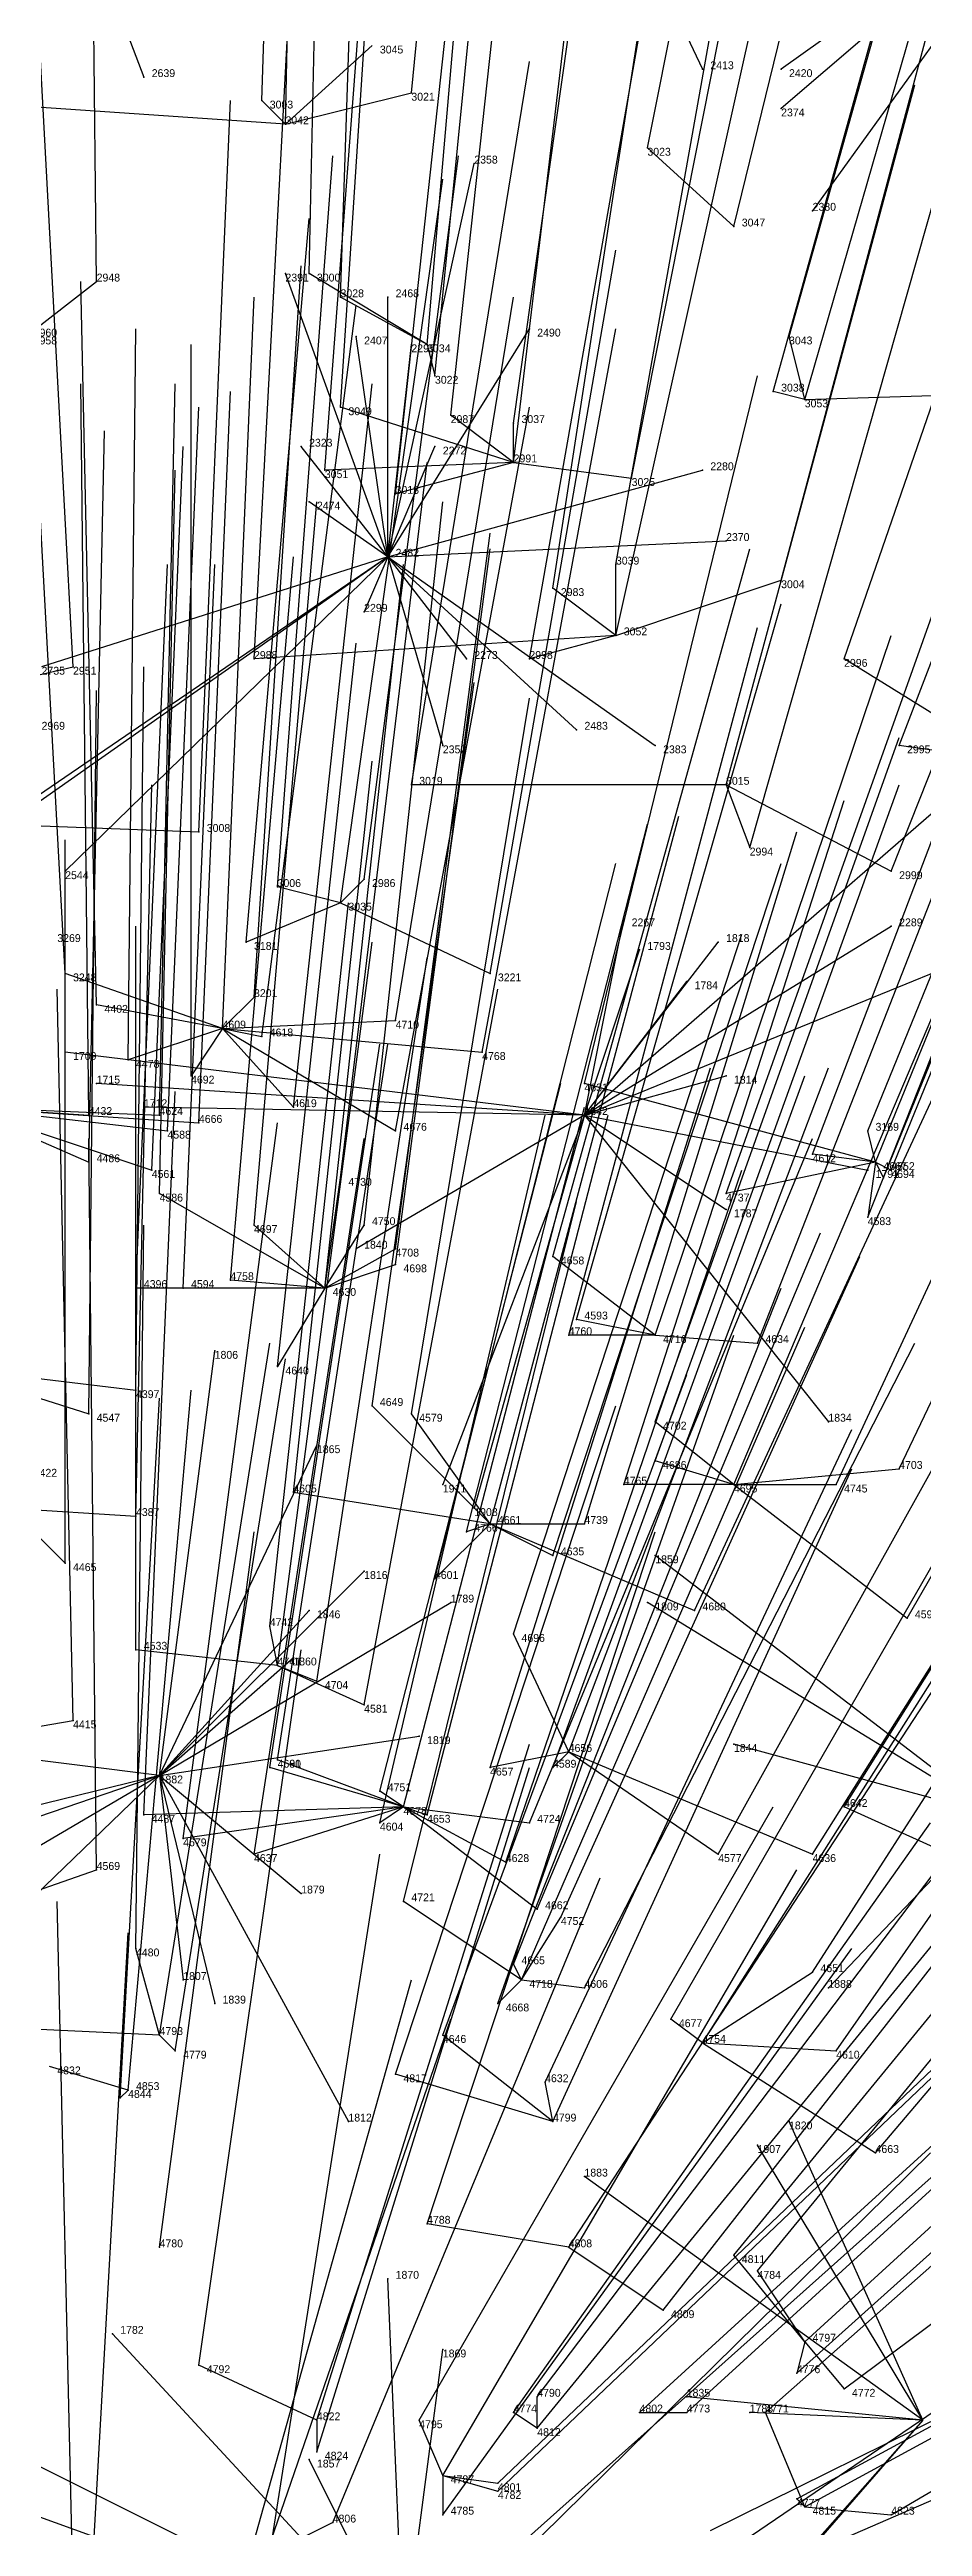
# Model space of a CAD drawing. Extents: x -0.5 to 0.59, y -0.5 to 0.58.
# Drawn here: x -0.008 to 0.103, y 0.0525 to 0.3675 of the extents above; entities that cross this region are included whole.
import ezdxf

# ---------------------------------------------------------------- set-up
doc = ezdxf.new("R2010")
doc.units = 0
for name, color, linetype in [('Facilities', 3, 'CONTINUOUS'), ('Facilities_lines', 3, 'CONTINUOUS'), ('Normals', 1, 'CONTINUOUS'), ('Source_points', 5, 'CONTINUOUS'), ('Text', 3, 'CONTINUOUS')]:
    doc.layers.add(name, color=color, linetype=linetype)

msp = doc.modelspace()

# ---------------------------------------------------------------- linework, layer by layer
at = {"layer": 'Facilities', "color": 3}
for p in [(0.022, 0.358, -0.897), (0.079, 0.345, -0.886), (0.04, 0.33, -0.831), (0.088, 0.323, -0.837), (0.051, 0.315, -0.799), (0.035, 0.303, -1.25), (0.064, 0.293, -0.75), (0.078, 0.274, -0.713), (0.029, 0.259, -0.65), (0.014, 0.243, -0.61), (0.06, 0.232, -1.25), (0.097, 0.226, -0.614), (0.027, 0.21, -0.529), (0.069, 0.204, -0.538), (0.079, 0.185, -0.501), (0.048, 0.18, -0.467), (0.021, 0.162, -0.409), (0.058, 0.151, -0.404), (0.006, 0.148, -1.25), (0.037, 0.144, -0.371), (0.052, 0.122, -0.331), (0.006, 0.115, -0.288), (0.075, 0.114, -0.342), (0.002, 0.108, -0.27), (0.056, 0.104, -0.296), (0.006, 0.088, -0.222), (0.058, 0.088, -0.264), (0.088, 0.076, -0.291), (0.067, 0.067, -0.237), (0.026, 0.066, -0.177), (0.054, 0.065, -0.211), (0.042, 0.059, -0.181), (0.088, 0.055, -0.26), (0.028, 0.053, -0.15)]:
    msp.add_point(p, dxfattribs=at)
at = {"layer": 'Facilities_lines', "color": 3}
for p, q in [((-0.015, 0.414, -1.25), (0.004, 0.364, -1.25)), ((0.058, 0.401, -1.25), (0.075, 0.365, -1.25)), ((0.12, 0.39, -1.25), (0.085, 0.36, -1.25)), ((0.12, 0.39, -1.25), (0.085, 0.365, -1.25)), ((0.12, 0.39, -1.25), (0.089, 0.347, -1.25)), ((0.022, 0.358, -0.897), (0.033, 0.368, -0.923)), ((0.022, 0.358, -0.897), (-0.022, 0.361, -0.904)), ((0.022, 0.358, -0.897), (0.019, 0.361, -0.903)), ((0.022, 0.358, -0.897), (0.038, 0.362, -0.909)), ((0.035, 0.303, -1.25), (0.046, 0.353, -1.25)), ((0.079, 0.345, -0.886), (0.068, 0.355, -0.903)), ((-0.011, 0.331, -0.828), (-0.002, 0.338, -0.845)), ((0.035, 0.303, -1.25), (0.022, 0.339, -1.25)), ((0.04, 0.33, -0.831), (0.025, 0.339, -0.849)), ((0.04, 0.33, -0.831), (0.029, 0.336, -0.843)), ((0.035, 0.303, -1.25), (0.035, 0.336, -1.25)), ((0.035, 0.303, -1.25), (0.031, 0.331, -1.25)), ((0.035, 0.303, -1.25), (0.053, 0.332, -1.25)), ((0.088, 0.323, -0.837), (0.086, 0.331, -0.854)), ((0.035, 0.303, -1.25), (0.038, 0.33, -1.25)), ((0.04, 0.33, -0.831), (0.041, 0.326, -0.82)), ((0.051, 0.315, -0.799), (0.029, 0.322, -0.808)), ((0.088, 0.323, -0.837), (0.084, 0.324, -0.837)), ((0.088, 0.323, -0.837), (0.12, 0.324, -0.864)), ((0.051, 0.315, -0.799), (0.043, 0.321, -0.809)), ((0.051, 0.315, -0.799), (0.051, 0.32, -0.811)), ((0.035, 0.303, -1.25), (0.024, 0.317, -1.25)), ((0.051, 0.315, -0.799), (0.027, 0.314, -0.787)), ((0.035, 0.303, -1.25), (0.041, 0.317, -1.25)), ((0.051, 0.315, -0.799), (0.036, 0.311, -0.784)), ((0.051, 0.315, -0.799), (0.066, 0.313, -0.799)), ((0.035, 0.303, -1.25), (0.075, 0.314, -1.25)), ((0.035, 0.303, -1.25), (0.025, 0.31, -1.25)), ((0.035, 0.303, -1.25), (-0.025, 0.262, -1.25)), ((0.035, 0.303, -1.25), (-0.019, 0.265, -1.25)), ((0.035, 0.303, -1.25), (-0.009, 0.289, -1.25)), ((0.035, 0.303, -1.25), (-0.006, 0.263, -1.25)), ((0.035, 0.303, -1.25), (0.032, 0.296, -1.25)), ((0.035, 0.303, -1.25), (0.078, 0.305, -1.25)), ((0.035, 0.303, -1.25), (0.042, 0.279, -1.25)), ((0.035, 0.303, -1.25), (0.069, 0.279, -1.25)), ((0.035, 0.303, -1.25), (0.045, 0.29, -1.25)), ((0.035, 0.303, -1.25), (0.059, 0.281, -1.25)), ((0.064, 0.293, -0.75), (0.064, 0.302, -0.772)), ((0.064, 0.293, -0.75), (0.085, 0.3, -0.779)), ((0.064, 0.293, -0.75), (0.056, 0.299, -0.76)), ((0.064, 0.293, -0.75), (0.018, 0.29, -0.728)), ((0.064, 0.293, -0.75), (0.053, 0.29, -0.738)), ((0.114, 0.277, -0.749), (0.093, 0.29, -0.761)), ((-0.022, 0.285, -0.714), (-0.005, 0.289, -0.722)), ((0.114, 0.277, -0.749), (0.1, 0.279, -0.74)), ((0.078, 0.274, -0.713), (0.038, 0.274, -0.692)), ((0.06, 0.232, -1.25), (0.106, 0.272, -1.25)), ((0.078, 0.274, -0.713), (0.081, 0.266, -0.694)), ((0.078, 0.274, -0.713), (0.099, 0.263, -0.702)), ((-0.015, 0.269, -0.673), (0.011, 0.268, -0.671)), ((0.029, 0.259, -0.65), (0.032, 0.262, -0.66)), ((0.029, 0.259, -0.65), (0.017, 0.254, -0.636)), ((0.029, 0.259, -0.65), (0.021, 0.261, -0.655)), ((0.029, 0.259, -0.65), (0.048, 0.25, -0.636)), ((0.06, 0.232, -1.25), (0.065, 0.257, -1.25)), ((0.06, 0.232, -1.25), (0.099, 0.256, -1.25)), ((0.06, 0.232, -1.25), (0.077, 0.254, -1.25)), ((0.06, 0.232, -1.25), (0.067, 0.253, -1.25)), ((0.06, 0.232, -1.25), (0.109, 0.252, -1.25)), ((0.014, 0.243, -0.61), (-0.006, 0.25, -0.624)), ((0.06, 0.232, -1.25), (0.073, 0.249, -1.25)), ((0.014, 0.243, -0.61), (-0.002, 0.246, -0.614)), ((0.014, 0.243, -0.61), (0.018, 0.247, -0.62)), ((0.014, 0.243, -0.61), (0.002, 0.239, -0.597)), ((0.014, 0.243, -0.61), (0.01, 0.237, -0.592)), ((0.014, 0.243, -0.61), (0.036, 0.244, -0.616)), ((0.014, 0.243, -0.61), (0.019, 0.242, -0.608)), ((0.014, 0.243, -0.61), (0.023, 0.233, -0.585)), ((0.014, 0.243, -0.61), (0.036, 0.23, -0.582)), ((0.014, 0.243, -0.61), (0.047, 0.24, -0.611)), ((0.06, 0.232, -1.25), (-0.006, 0.24, -1.25)), ((0.06, 0.232, -1.25), (0.078, 0.237, -1.25)), ((0.06, 0.232, -1.25), (-0.002, 0.236, -1.25)), ((0.097, 0.226, -0.614), (0.06, 0.236, -0.608)), ((-0.019, 0.233, -0.585), (-0.003, 0.232, -0.58)), ((-0.019, 0.233, -0.585), (-0.003, 0.226, -0.566)), ((-0.019, 0.233, -0.585), (0.005, 0.225, -0.562)), ((-0.019, 0.233, -0.585), (0.007, 0.23, -0.575)), ((-0.019, 0.233, -0.585), (0.006, 0.232, -0.581)), ((-0.019, 0.233, -0.585), (0.011, 0.231, -0.579)), ((0.06, 0.232, -1.25), (0.004, 0.233, -1.25)), ((0.06, 0.232, -1.25), (0.031, 0.215, -1.25)), ((0.06, 0.232, -1.25), (0.042, 0.185, -1.25)), ((0.06, 0.232, -1.25), (0.046, 0.182, -1.25)), ((0.06, 0.232, -1.25), (0.096, 0.225, -1.25)), ((0.06, 0.232, -1.25), (0.091, 0.193, -1.25)), ((0.06, 0.232, -1.25), (0.078, 0.22, -1.25)), ((0.097, 0.226, -0.614), (0.096, 0.23, -0.624)), ((0.097, 0.226, -0.614), (0.089, 0.227, -0.609)), ((0.027, 0.21, -0.529), (0.029, 0.224, -0.564)), ((0.097, 0.226, -0.614), (0.078, 0.222, -0.588)), ((0.097, 0.226, -0.614), (0.096, 0.219, -0.597)), ((0.097, 0.226, -0.614), (0.099, 0.225, -0.614)), ((0.097, 0.226, -0.614), (0.098, 0.224, -0.612)), ((0.027, 0.21, -0.529), (0.006, 0.222, -0.555)), ((0.027, 0.21, -0.529), (0.018, 0.218, -0.546)), ((0.027, 0.21, -0.529), (0.032, 0.218, -0.551)), ((0.027, 0.21, -0.529), (0.036, 0.215, -0.544)), ((0.027, 0.21, -0.529), (0.036, 0.213, -0.539)), ((0.069, 0.204, -0.538), (0.056, 0.214, -0.553)), ((0.027, 0.21, -0.529), (0.003, 0.21, -0.526)), ((0.027, 0.21, -0.529), (0.009, 0.21, -0.526)), ((0.027, 0.21, -0.529), (0.015, 0.211, -0.53)), ((0.027, 0.21, -0.529), (0.021, 0.2, -0.502)), ((0.069, 0.204, -0.538), (0.059, 0.206, -0.537)), ((0.006, 0.148, -1.25), (0.013, 0.202, -1.25)), ((0.069, 0.204, -0.538), (0.058, 0.204, -0.53)), ((0.069, 0.204, -0.538), (0.082, 0.203, -0.549)), ((-0.022, 0.2, -0.502), (-0.003, 0.194, -0.484)), ((-0.022, 0.2, -0.502), (0.003, 0.197, -0.492)), ((0.048, 0.18, -0.467), (0.033, 0.195, -0.495)), ((0.048, 0.18, -0.467), (0.038, 0.194, -0.493)), ((0.079, 0.185, -0.501), (0.069, 0.193, -0.512)), ((0.006, 0.148, -1.25), (0.026, 0.19, -1.25)), ((0.079, 0.185, -0.501), (0.069, 0.188, -0.5)), ((0.079, 0.185, -0.501), (0.1, 0.187, -0.53)), ((0.048, 0.18, -0.467), (0.023, 0.184, -0.464)), ((0.079, 0.185, -0.501), (0.065, 0.185, -0.491)), ((0.079, 0.185, -0.501), (0.101, 0.168, -0.49)), ((0.079, 0.185, -0.501), (0.092, 0.185, -0.516)), ((-0.013, 0.182, -0.455), (0.003, 0.181, -0.454)), ((-0.013, 0.182, -0.455), (-0.006, 0.175, -0.437)), ((0.048, 0.18, -0.467), (0.041, 0.173, -0.445)), ((0.048, 0.18, -0.467), (0.045, 0.179, -0.462)), ((0.048, 0.18, -0.467), (0.056, 0.176, -0.463)), ((0.048, 0.18, -0.467), (0.074, 0.169, -0.462)), ((0.048, 0.18, -0.467), (0.06, 0.18, -0.475)), ((0.006, 0.148, -1.25), (0.032, 0.174, -1.25)), ((0.112, 0.143, -1.25), (0.069, 0.176, -1.25)), ((0.006, 0.148, -1.25), (0.043, 0.17, -1.25)), ((0.006, 0.148, -1.25), (0.025, 0.169, -1.25)), ((0.021, 0.162, -0.409), (0.02, 0.167, -0.421)), ((0.112, 0.143, -1.25), (0.068, 0.17, -1.25)), ((0.021, 0.162, -0.409), (0.003, 0.164, -0.411)), ((0.058, 0.151, -0.404), (0.051, 0.166, -0.434)), ((0.006, 0.148, -1.25), (0.023, 0.163, -1.25)), ((0.021, 0.162, -0.409), (0.032, 0.157, -0.4)), ((0.021, 0.162, -0.409), (0.026, 0.16, -0.405)), ((-0.034, 0.15, -0.385), (-0.005, 0.155, -0.387)), ((0.006, 0.148, -1.25), (-0.026, 0.152, -1.25)), ((0.006, 0.148, -1.25), (0.039, 0.153, -1.25)), ((0.112, 0.143, -1.25), (0.079, 0.152, -1.25)), ((0.037, 0.144, -0.371), (0.02, 0.149, -0.376)), ((0.037, 0.144, -0.371), (0.021, 0.15, -0.378)), ((0.058, 0.151, -0.404), (0.048, 0.149, -0.391)), ((0.058, 0.151, -0.404), (0.056, 0.149, -0.398)), ((0.058, 0.151, -0.404), (0.077, 0.138, -0.394)), ((0.058, 0.151, -0.404), (0.089, 0.138, -0.41)), ((0.006, 0.148, -1.25), (-0.043, 0.136, -1.25)), ((0.006, 0.148, -1.25), (-0.038, 0.133, -1.25)), ((0.006, 0.148, -1.25), (-0.035, 0.124, -1.25)), ((0.006, 0.148, -1.25), (-0.022, 0.121, -1.25)), ((0.006, 0.148, -1.25), (0.009, 0.122, -1.25)), ((0.006, 0.148, -1.25), (0.03, 0.104, -1.25)), ((0.006, 0.148, -1.25), (0.013, 0.119, -1.25)), ((0.006, 0.148, -1.25), (0.024, 0.133, -1.25)), ((0.037, 0.144, -0.371), (0.034, 0.146, -0.376)), ((0.037, 0.144, -0.371), (0.004, 0.143, -0.357)), ((0.037, 0.144, -0.371), (0.009, 0.14, -0.35)), ((0.037, 0.144, -0.371), (0.018, 0.138, -0.347)), ((0.037, 0.144, -0.371), (0.034, 0.142, -0.364)), ((0.037, 0.144, -0.371), (0.04, 0.143, -0.37)), ((0.037, 0.144, -0.371), (0.054, 0.131, -0.356)), ((0.037, 0.144, -0.371), (0.05, 0.137, -0.365)), ((0.037, 0.144, -0.371), (0.053, 0.142, -0.38)), ((0.112, 0.143, -1.25), (0.091, 0.121, -1.25)), ((0.113, 0.135, -0.441), (0.093, 0.144, -0.429)), ((-0.025, 0.128, -0.325), (-0.002, 0.136, -0.341)), ((0.052, 0.122, -0.331), (0.037, 0.132, -0.343)), ((0.052, 0.122, -0.331), (0.057, 0.13, -0.354)), ((0.006, 0.115, -0.288), (0.003, 0.126, -0.315)), ((0.052, 0.122, -0.331), (0.051, 0.124, -0.337)), ((0.075, 0.114, -0.342), (0.089, 0.123, -0.38)), ((0.052, 0.122, -0.331), (0.049, 0.119, -0.321)), ((0.052, 0.122, -0.331), (0.06, 0.121, -0.339)), ((0.075, 0.114, -0.342), (0.071, 0.117, -0.342)), ((0.006, 0.115, -0.288), (-0.016, 0.116, -0.292)), ((0.006, 0.115, -0.288), (0.008, 0.113, -0.283)), ((0.056, 0.104, -0.296), (0.042, 0.115, -0.305)), ((0.075, 0.114, -0.342), (0.092, 0.113, -0.363)), ((0.075, 0.114, -0.342), (0.097, 0.1, -0.348)), ((0.002, 0.108, -0.27), (-0.008, 0.111, -0.278)), ((0.002, 0.108, -0.27), (0.001, 0.107, -0.268)), ((0.056, 0.104, -0.296), (0.036, 0.11, -0.289)), ((0.056, 0.104, -0.296), (0.055, 0.109, -0.306)), ((0.103, 0.066, -1.25), (0.086, 0.104, -1.25)), ((0.103, 0.066, -1.25), (0.082, 0.101, -1.25)), ((0.103, 0.066, -1.25), (0.06, 0.097, -1.25)), ((0.058, 0.088, -0.264), (0.04, 0.091, -0.249)), ((0.058, 0.088, -0.264), (0.07, 0.08, -0.265)), ((0.088, 0.076, -0.291), (0.079, 0.087, -0.294)), ((0.037, 0.037, -1.25), (0.035, 0.084, -1.25)), ((0.088, 0.076, -0.291), (0.082, 0.085, -0.294)), ((0.037, 0.037, -1.25), (0, 0.077, -1.25)), ((0.088, 0.076, -0.291), (0.087, 0.072, -0.282)), ((0.088, 0.076, -0.291), (0.093, 0.07, -0.291)), ((0.026, 0.066, -0.177), (0.011, 0.073, -0.184)), ((0.037, 0.037, -1.25), (0.042, 0.075, -1.25)), ((0.037, 0.037, -1.25), (-0.027, 0.069, -1.25)), ((0.054, 0.065, -0.211), (0.051, 0.067, -0.21)), ((0.054, 0.065, -0.211), (0.054, 0.069, -0.22)), ((0.067, 0.067, -0.237), (0.073, 0.067, -0.248)), ((0.103, 0.066, -1.25), (0.073, 0.069, -1.25)), ((0.103, 0.066, -1.25), (0.081, 0.067, -1.25)), ((0.088, 0.055, -0.26), (0.083, 0.067, -0.266)), ((0.026, 0.066, -0.177), (0.026, 0.062, -0.168)), ((0.042, 0.059, -0.181), (0.039, 0.066, -0.19)), ((0.103, 0.066, -1.25), (0.083, 0.043, -1.25)), ((0.103, 0.066, -1.25), (0.088, 0.049, -1.25)), ((0.037, 0.037, -1.25), (0.025, 0.061, -1.25)), ((0.037, 0.037, -1.25), (-0.024, 0.059, -1.25)), ((0.042, 0.059, -0.181), (0.042, 0.054, -0.172)), ((0.042, 0.059, -0.181), (0.049, 0.057, -0.186)), ((0.042, 0.059, -0.181), (0.049, 0.058, -0.189)), ((0.088, 0.055, -0.26), (0.087, 0.056, -0.258)), ((0.088, 0.055, -0.26), (0.099, 0.054, -0.282)), ((0.028, 0.053, -0.15), (0.02, 0.049, -0.132))]:
    msp.add_line(p, q, dxfattribs=at)
at = {"layer": 'Normals', "color": 1}
for p, q in [((0.019, 0.361, -0.903), (0.022, 0.454, -0.866)), ((0.038, 0.362, -0.909), (0.047, 0.454, -0.872)), ((0.022, 0.358, -0.897), (0.024, 0.451, -0.861)), ((0.068, 0.355, -0.903), (0.086, 0.445, -0.865)), ((0.079, 0.345, -0.886), (0.101, 0.435, -0.848)), ((-0.002, 0.338, -0.845), (-0.003, 0.431, -0.808)), ((0.025, 0.339, -0.849), (0.027, 0.431, -0.812)), ((0.029, 0.336, -0.843), (0.032, 0.428, -0.805)), ((0.04, 0.33, -0.831), (0.048, 0.422, -0.792)), ((0.086, 0.331, -0.854), (0.111, 0.42, -0.817)), ((0.041, 0.326, -0.82), (0.05, 0.417, -0.782)), ((0.029, 0.322, -0.808), (0.035, 0.414, -0.77)), ((0.084, 0.324, -0.837), (0.109, 0.414, -0.801)), ((0.088, 0.323, -0.837), (0.114, 0.413, -0.801)), ((0.043, 0.321, -0.809), (0.053, 0.412, -0.77)), ((0.051, 0.32, -0.811), (0.064, 0.412, -0.773)), ((0.051, 0.315, -0.799), (0.062, 0.407, -0.76)), ((0.027, 0.314, -0.787), (0.034, 0.406, -0.749)), ((0.066, 0.313, -0.799), (0.084, 0.404, -0.762)), ((0.036, 0.311, -0.784), (0.046, 0.403, -0.746)), ((0.064, 0.302, -0.772), (0.08, 0.392, -0.732)), ((0.056, 0.299, -0.76), (0.07, 0.39, -0.722)), ((0.085, 0.3, -0.779), (0.109, 0.39, -0.743)), ((-0.005, 0.289, -0.722), (-0.01, 0.382, -0.686)), ((0.018, 0.29, -0.728), (0.023, 0.383, -0.691)), ((0.064, 0.293, -0.75), (0.084, 0.383, -0.712)), ((0.053, 0.29, -0.738), (0.069, 0.381, -0.7)), ((0.093, 0.29, -0.761), (0.123, 0.377, -0.723)), ((0.038, 0.274, -0.692), (0.053, 0.366, -0.655)), ((0.004, 0.364, -1.25), (0.004, 0.364, -1.15)), ((0.075, 0.365, -1.25), (0.075, 0.365, -1.15)), ((0.078, 0.274, -0.713), (0.102, 0.363, -0.674)), ((0.085, 0.365, -1.25), (0.085, 0.365, -1.15)), ((0.1, 0.279, -0.74), (0.133, 0.365, -0.702)), ((0.011, 0.268, -0.671), (0.015, 0.361, -0.635)), ((0.085, 0.36, -1.25), (0.085, 0.36, -1.15)), ((0.021, 0.261, -0.655), (0.028, 0.354, -0.619)), ((0.032, 0.262, -0.66), (0.044, 0.354, -0.623)), ((0.046, 0.353, -1.25), (0.046, 0.353, -1.15)), ((0.081, 0.266, -0.694), (0.106, 0.354, -0.656)), ((0.029, 0.259, -0.65), (0.042, 0.351, -0.614)), ((0.089, 0.347, -1.25), (0.089, 0.347, -1.15)), ((0.099, 0.263, -0.702), (0.133, 0.349, -0.664)), ((0.017, 0.254, -0.636), (0.025, 0.346, -0.599)), ((-0.006, 0.25, -0.624), (-0.011, 0.342, -0.587)), ((0.048, 0.25, -0.636), (0.064, 0.342, -0.6)), ((-0.002, 0.246, -0.614), (-0.004, 0.338, -0.577)), ((0.018, 0.247, -0.62), (0.024, 0.34, -0.583)), ((0.022, 0.339, -1.25), (0.022, 0.339, -1.15)), ((0.014, 0.243, -0.61), (0.018, 0.336, -0.573)), ((0.019, 0.242, -0.608), (0.031, 0.335, -0.572)), ((0.035, 0.336, -1.25), (0.035, 0.336, -1.15)), ((0.036, 0.244, -0.616), (0.051, 0.336, -0.58)), ((0.002, 0.239, -0.597), (0.003, 0.332, -0.56)), ((0.031, 0.331, -1.25), (0.031, 0.331, -1.15)), ((0.047, 0.24, -0.611), (0.064, 0.332, -0.576)), ((0.053, 0.332, -1.25), (0.053, 0.332, -1.15)), ((0.01, 0.237, -0.592), (0.01, 0.33, -0.555)), ((0.038, 0.33, -1.25), (0.038, 0.33, -1.15)), ((-0.003, 0.232, -0.58), (-0.004, 0.325, -0.543)), ((0.006, 0.232, -0.581), (0.008, 0.325, -0.543)), ((0.023, 0.233, -0.585), (0.033, 0.325, -0.548)), ((0.06, 0.236, -0.608), (0.082, 0.326, -0.572)), ((0.007, 0.23, -0.575), (0.011, 0.322, -0.537)), ((0.011, 0.231, -0.579), (0.015, 0.324, -0.541)), ((0.036, 0.23, -0.582), (0.053, 0.322, -0.546)), ((-0.003, 0.226, -0.566), (-0.001, 0.319, -0.528)), ((0.005, 0.225, -0.562), (0.009, 0.317, -0.524)), ((0.024, 0.317, -1.25), (0.024, 0.317, -1.15)), ((0.029, 0.224, -0.564), (0.04, 0.315, -0.526)), ((0.041, 0.317, -1.25), (0.041, 0.317, -1.15)), ((0.096, 0.23, -0.624), (0.131, 0.316, -0.587)), ((0.006, 0.222, -0.555), (0.008, 0.314, -0.517)), ((0.075, 0.314, -1.25), (0.075, 0.314, -1.15)), ((0.089, 0.227, -0.609), (0.122, 0.314, -0.572)), ((0.097, 0.226, -0.614), (0.132, 0.312, -0.577)), ((0.018, 0.218, -0.546), (0.026, 0.31, -0.508)), ((0.025, 0.31, -1.25), (0.025, 0.31, -1.15)), ((0.032, 0.218, -0.551), (0.042, 0.31, -0.512)), ((0.078, 0.222, -0.588), (0.109, 0.309, -0.55)), ((0.098, 0.224, -0.612), (0.133, 0.31, -0.575)), ((0.099, 0.225, -0.614), (0.134, 0.311, -0.577)), ((0.036, 0.215, -0.544), (0.048, 0.306, -0.505)), ((0.015, 0.211, -0.53), (0.023, 0.303, -0.491)), ((0.035, 0.303, -1.25), (0.035, 0.303, -1.15)), ((0.036, 0.213, -0.539), (0.048, 0.304, -0.5)), ((0.056, 0.214, -0.553), (0.081, 0.304, -0.517)), ((0.078, 0.305, -1.25), (0.078, 0.305, -1.15)), ((0.096, 0.219, -0.597), (0.13, 0.305, -0.56)), ((0.003, 0.21, -0.526), (0.007, 0.302, -0.487)), ((0.009, 0.21, -0.526), (0.013, 0.302, -0.486)), ((0.027, 0.21, -0.529), (0.037, 0.302, -0.49)), ((0.059, 0.206, -0.537), (0.085, 0.297, -0.502)), ((0.032, 0.296, -1.25), (0.032, 0.296, -1.15)), ((0.058, 0.204, -0.53), (0.082, 0.294, -0.494)), ((0.069, 0.204, -0.538), (0.099, 0.293, -0.503)), ((0.021, 0.2, -0.502), (0.031, 0.292, -0.465)), ((0.045, 0.29, -1.25), (0.045, 0.29, -1.15)), ((0.082, 0.203, -0.549), (0.116, 0.29, -0.512)), ((0.003, 0.197, -0.492), (0.004, 0.289, -0.454)), ((0.033, 0.195, -0.495), (0.046, 0.287, -0.457)), ((-0.003, 0.194, -0.484), (-0.002, 0.286, -0.447)), ((0.038, 0.194, -0.493), (0.053, 0.285, -0.455)), ((0.059, 0.281, -1.25), (0.059, 0.281, -1.15)), ((0.042, 0.279, -1.25), (0.042, 0.279, -1.15)), ((0.069, 0.193, -0.512), (0.1, 0.28, -0.475)), ((0.069, 0.279, -1.25), (0.069, 0.279, -1.15)), ((0.023, 0.184, -0.464), (0.033, 0.277, -0.427)), ((0.003, 0.181, -0.454), (0.005, 0.274, -0.416)), ((0.065, 0.185, -0.491), (0.093, 0.272, -0.45)), ((0.069, 0.188, -0.5), (0.1, 0.274, -0.46)), ((0.1, 0.187, -0.53), (0.14, 0.271, -0.493)), ((0.045, 0.179, -0.462), (0.068, 0.269, -0.425)), ((0.048, 0.18, -0.467), (0.072, 0.27, -0.429)), ((0.06, 0.18, -0.475), (0.087, 0.268, -0.436)), ((0.079, 0.185, -0.501), (0.115, 0.27, -0.464)), ((0.092, 0.185, -0.516), (0.131, 0.269, -0.478)), ((-0.006, 0.175, -0.437), (-0.006, 0.267, -0.399)), ((-0.006, 0.263, -1.25), (-0.006, 0.263, -1.15)), ((0.041, 0.173, -0.445), (0.064, 0.264, -0.41)), ((0.056, 0.176, -0.463), (0.085, 0.264, -0.424)), ((0.02, 0.167, -0.421), (0.03, 0.259, -0.383)), ((0.003, 0.164, -0.411), (0.003, 0.256, -0.372)), ((0.065, 0.257, -1.25), (0.065, 0.257, -1.15)), ((0.099, 0.256, -1.25), (0.099, 0.256, -1.15)), ((0.021, 0.162, -0.409), (0.033, 0.254, -0.372)), ((0.026, 0.16, -0.405), (0.04, 0.252, -0.368)), ((0.051, 0.166, -0.434), (0.08, 0.255, -0.399)), ((0.067, 0.253, -1.25), (0.067, 0.253, -1.15)), ((0.074, 0.169, -0.462), (0.113, 0.253, -0.424)), ((0.077, 0.254, -1.25), (0.077, 0.254, -1.15)), ((0.073, 0.249, -1.25), (0.073, 0.249, -1.15)), ((-0.005, 0.155, -0.387), (-0.007, 0.248, -0.35)), ((0.032, 0.157, -0.4), (0.049, 0.248, -0.362)), ((0.101, 0.168, -0.49), (0.147, 0.248, -0.452)), ((-0.006, 0.24, -1.25), (-0.006, 0.24, -1.15)), ((0.02, 0.149, -0.376), (0.034, 0.241, -0.338)), ((0.021, 0.15, -0.378), (0.035, 0.241, -0.34)), ((0.048, 0.149, -0.391), (0.076, 0.238, -0.354)), ((0.056, 0.149, -0.398), (0.088, 0.237, -0.363)), ((0.058, 0.151, -0.404), (0.091, 0.238, -0.368)), ((0.078, 0.237, -1.25), (0.078, 0.237, -1.15)), ((-0.002, 0.236, -1.25), (-0.002, 0.236, -1.15)), ((0.004, 0.143, -0.357), (0.008, 0.235, -0.319)), ((0.034, 0.146, -0.376), (0.057, 0.236, -0.339)), ((0.004, 0.233, -1.25), (0.004, 0.233, -1.15)), ((0.009, 0.14, -0.35), (0.021, 0.231, -0.311)), ((0.034, 0.142, -0.364), (0.055, 0.232, -0.326)), ((0.037, 0.144, -0.371), (0.06, 0.233, -0.333)), ((0.04, 0.143, -0.37), (0.063, 0.232, -0.332)), ((0.06, 0.232, -1.25), (0.06, 0.232, -1.15)), ((-0.002, 0.136, -0.341), (-0.003, 0.229, -0.303)), ((0.018, 0.138, -0.347), (0.032, 0.229, -0.308)), ((0.053, 0.142, -0.38), (0.089, 0.229, -0.344)), ((0.05, 0.137, -0.365), (0.08, 0.225, -0.328)), ((0.096, 0.225, -1.25), (0.096, 0.225, -1.15)), ((0.037, 0.132, -0.343), (0.059, 0.221, -0.302)), ((0.093, 0.144, -0.429), (0.142, 0.222, -0.391)), ((0.003, 0.126, -0.315), (0.004, 0.218, -0.275)), ((0.077, 0.138, -0.394), (0.122, 0.219, -0.358)), ((0.078, 0.22, -1.25), (0.078, 0.22, -1.15)), ((0.031, 0.215, -1.25), (0.031, 0.215, -1.15)), ((0.054, 0.131, -0.356), (0.09, 0.217, -0.318)), ((0.089, 0.138, -0.41), (0.138, 0.216, -0.372)), ((0.057, 0.13, -0.354), (0.095, 0.214, -0.316)), ((0.051, 0.124, -0.337), (0.085, 0.21, -0.296)), ((0.052, 0.122, -0.331), (0.088, 0.205, -0.289)), ((0.006, 0.115, -0.288), (0.02, 0.203, -0.242)), ((0.013, 0.202, -1.25), (0.013, 0.202, -1.15)), ((0.049, 0.119, -0.321), (0.079, 0.204, -0.279)), ((0.06, 0.121, -0.339), (0.102, 0.203, -0.298)), ((0.008, 0.113, -0.283), (0.022, 0.201, -0.238)), ((0.042, 0.115, -0.305), (0.073, 0.199, -0.262)), ((0.089, 0.123, -0.38), (0.139, 0.201, -0.343)), ((0.001, 0.107, -0.268), (0.006, 0.196, -0.222)), ((0.002, 0.108, -0.27), (0.01, 0.197, -0.225)), ((0.071, 0.117, -0.342), (0.117, 0.197, -0.304)), ((0.036, 0.11, -0.289), (0.064, 0.195, -0.245)), ((0.075, 0.114, -0.342), (0.125, 0.193, -0.305)), ((0.091, 0.193, -1.25), (0.091, 0.193, -1.15)), ((0.026, 0.19, -1.25), (0.026, 0.19, -1.15)), ((0.055, 0.109, -0.306), (0.094, 0.192, -0.264)), ((0.092, 0.113, -0.363), (0.145, 0.189, -0.326)), ((0.056, 0.104, -0.296), (0.094, 0.187, -0.255)), ((0.042, 0.185, -1.25), (0.042, 0.185, -1.15)), ((0.046, 0.182, -1.25), (0.046, 0.182, -1.15)), ((0.006, 0.088, -0.222), (0.018, 0.179, -0.181)), ((0.04, 0.091, -0.249), (0.069, 0.179, -0.211)), ((0.032, 0.174, -1.25), (0.032, 0.174, -1.15)), ((0.069, 0.176, -1.25), (0.069, 0.176, -1.15)), ((0.097, 0.1, -0.348), (0.157, 0.171, -0.311)), ((0.025, 0.169, -1.25), (0.025, 0.169, -1.15)), ((0.043, 0.17, -1.25), (0.043, 0.17, -1.15)), ((0.068, 0.17, -1.25), (0.068, 0.17, -1.15)), ((0.011, 0.073, -0.184), (0.024, 0.164, -0.145)), ((0.058, 0.088, -0.264), (0.109, 0.166, -0.227)), ((0.023, 0.163, -1.25), (0.023, 0.163, -1.15)), ((0.079, 0.087, -0.294), (0.138, 0.159, -0.257)), ((0.082, 0.085, -0.294), (0.141, 0.157, -0.258)), ((0.026, 0.066, -0.177), (0.053, 0.152, -0.133)), ((0.039, 0.153, -1.25), (0.039, 0.153, -1.15)), ((0.07, 0.08, -0.265), (0.127, 0.153, -0.228)), ((0.079, 0.152, -1.25), (0.079, 0.152, -1.15)), ((0.026, 0.062, -0.168), (0.053, 0.149, -0.126)), ((0.006, 0.148, -1.25), (0.006, 0.148, -1.15)), ((0.039, 0.066, -0.19), (0.084, 0.144, -0.148)), ((0.051, 0.067, -0.21), (0.104, 0.142, -0.17)), ((0.054, 0.069, -0.22), (0.11, 0.143, -0.181)), ((0.088, 0.076, -0.291), (0.157, 0.139, -0.256)), ((0.02, 0.049, -0.132), (0.034, 0.138, -0.089)), ((0.042, 0.059, -0.181), (0.087, 0.136, -0.136)), ((0.054, 0.065, -0.211), (0.112, 0.136, -0.172)), ((0.024, 0.133, -1.25), (0.024, 0.133, -1.15)), ((0.028, 0.053, -0.15), (0.062, 0.135, -0.103)), ((0.087, 0.072, -0.282), (0.156, 0.134, -0.245)), ((-0.005, 0.045, -0.114), (-0.007, 0.132, -0.065)), ((0.067, 0.067, -0.237), (0.136, 0.13, -0.202)), ((0.073, 0.067, -0.248), (0.142, 0.13, -0.212)), ((-0.003, 0.039, -0.098), (0.002, 0.128, -0.052)), ((0.042, 0.054, -0.172), (0.094, 0.126, -0.126)), ((0.083, 0.067, -0.266), (0.152, 0.128, -0.228)), ((0.093, 0.07, -0.291), (0.168, 0.126, -0.255)), ((0.009, 0.122, -1.25), (0.009, 0.122, -1.15)), ((0.015, 0.04, -0.107), (0.038, 0.122, -0.055)), ((0.049, 0.058, -0.189), (0.114, 0.12, -0.145)), ((0.091, 0.121, -1.25), (0.091, 0.121, -1.15)), ((0.013, 0.119, -1.25), (0.013, 0.119, -1.15)), ((0.013, 0.03, -0.083), (0.043, 0.117, -0.042)), ((0.049, 0.057, -0.186), (0.114, 0.119, -0.143)), ((0.03, 0.104, -1.25), (0.03, 0.104, -1.15)), ((0.046, 0.045, -0.161), (0.112, 0.104, -0.115)), ((0.086, 0.104, -1.25), (0.086, 0.104, -1.15)), ((0.082, 0.101, -1.25), (0.082, 0.101, -1.15)), ((0.099, 0.054, -0.282), (0.179, 0.101, -0.244)), ((0.041, 0.038, -0.139), (0.104, 0.1, -0.092)), ((0.087, 0.056, -0.258), (0.168, 0.1, -0.22)), ((0.088, 0.055, -0.26), (0.169, 0.099, -0.221)), ((0.06, 0.097, -1.25), (0.06, 0.097, -1.15)), ((0.076, 0.052, -0.23), (0.159, 0.093, -0.193)), ((0.035, 0.084, -1.25), (0.035, 0.084, -1.15)), ((0, 0.077, -1.25), (0, 0.077, -1.15)), ((0.07, 0.041, -0.202), (0.155, 0.078, -0.164)), ((0.042, 0.075, -1.25), (0.042, 0.075, -1.15)), ((0.044, 0.026, -0.127), (0.113, 0.073, -0.073)), ((0.073, 0.069, -1.25), (0.073, 0.069, -1.15)), ((0.081, 0.067, -1.25), (0.081, 0.067, -1.15)), ((0.025, 0.061, -1.25), (0.025, 0.061, -1.15))]:
    msp.add_line(p, q, dxfattribs=at)
at = {"layer": 'Source_points', "color": 5}
for p in [(0.004, 0.364, -1.25), (0.075, 0.365, -1.25), (0.085, 0.365, -1.25), (0.019, 0.361, -0.903), (0.038, 0.362, -0.909), (0.085, 0.36, -1.25), (0.046, 0.353, -1.25), (0.068, 0.355, -0.903), (0.089, 0.347, -1.25), (-0.002, 0.338, -0.845), (0.022, 0.339, -1.25), (0.025, 0.339, -0.849), (0.029, 0.336, -0.843), (0.035, 0.336, -1.25), (0.031, 0.331, -1.25), (0.053, 0.332, -1.25), (0.086, 0.331, -0.854), (0.038, 0.33, -1.25), (0.041, 0.326, -0.82), (0.029, 0.322, -0.808), (0.084, 0.324, -0.837), (0.043, 0.321, -0.809), (0.051, 0.32, -0.811), (0.024, 0.317, -1.25), (0.041, 0.317, -1.25), (0.027, 0.314, -0.787), (0.066, 0.313, -0.799), (0.075, 0.314, -1.25), (0.025, 0.31, -1.25), (0.036, 0.311, -0.784), (0.078, 0.305, -1.25), (0.064, 0.302, -0.772), (0.085, 0.3, -0.779), (0.056, 0.299, -0.76), (0.032, 0.296, -1.25), (0.018, 0.29, -0.728), (0.045, 0.29, -1.25), (0.053, 0.29, -0.738), (0.093, 0.29, -0.761), (-0.005, 0.289, -0.722), (0.059, 0.281, -1.25), (0.042, 0.279, -1.25), (0.069, 0.279, -1.25), (0.1, 0.279, -0.74), (0.038, 0.274, -0.692), (0.011, 0.268, -0.671), (0.081, 0.266, -0.694), (-0.006, 0.263, -1.25), (0.032, 0.262, -0.66), (0.099, 0.263, -0.702), (0.021, 0.261, -0.655), (0.065, 0.257, -1.25), (0.099, 0.256, -1.25), (0.017, 0.254, -0.636), (0.067, 0.253, -1.25), (0.077, 0.254, -1.25), (-0.006, 0.25, -0.624), (0.048, 0.25, -0.636), (0.073, 0.249, -1.25), (-0.002, 0.246, -0.614), (0.018, 0.247, -0.62), (0.036, 0.244, -0.616), (-0.006, 0.24, -1.25), (0.019, 0.242, -0.608), (0.047, 0.24, -0.611), (0.002, 0.239, -0.597), (0.01, 0.237, -0.592), (0.078, 0.237, -1.25), (-0.002, 0.236, -1.25), (0.06, 0.236, -0.608), (-0.003, 0.232, -0.58), (0.004, 0.233, -1.25), (0.006, 0.232, -0.581), (0.007, 0.23, -0.575), (0.011, 0.231, -0.579), (0.023, 0.233, -0.585), (0.036, 0.23, -0.582), (0.096, 0.23, -0.624), (0.089, 0.227, -0.609), (-0.003, 0.226, -0.566), (0.005, 0.225, -0.562), (0.029, 0.224, -0.564), (0.096, 0.225, -1.25), (0.098, 0.224, -0.612), (0.099, 0.225, -0.614), (0.006, 0.222, -0.555), (0.078, 0.222, -0.588), (0.018, 0.218, -0.546), (0.032, 0.218, -0.551), (0.078, 0.22, -1.25), (0.096, 0.219, -0.597), (0.031, 0.215, -1.25), (0.036, 0.215, -0.544), (0.036, 0.213, -0.539), (0.056, 0.214, -0.553), (0.003, 0.21, -0.526), (0.009, 0.21, -0.526), (0.015, 0.211, -0.53), (0.059, 0.206, -0.537), (0.013, 0.202, -1.25), (0.058, 0.204, -0.53), (0.082, 0.203, -0.549), (0.021, 0.2, -0.502), (0.003, 0.197, -0.492), (-0.003, 0.194, -0.484), (0.033, 0.195, -0.495), (0.038, 0.194, -0.493), (0.069, 0.193, -0.512), (0.091, 0.193, -1.25), (0.026, 0.19, -1.25), (0.069, 0.188, -0.5), (0.1, 0.187, -0.53), (0.023, 0.184, -0.464), (0.042, 0.185, -1.25), (0.065, 0.185, -0.491), (0.092, 0.185, -0.516), (0.003, 0.181, -0.454), (0.046, 0.182, -1.25), (0.06, 0.18, -0.475), (0.045, 0.179, -0.462), (-0.006, 0.175, -0.437), (0.032, 0.174, -1.25), (0.056, 0.176, -0.463), (0.069, 0.176, -1.25), (0.041, 0.173, -0.445), (0.02, 0.167, -0.421), (0.025, 0.169, -1.25), (0.043, 0.17, -1.25), (0.068, 0.17, -1.25), (0.074, 0.169, -0.462), (0.101, 0.168, -0.49), (0.003, 0.164, -0.411), (0.051, 0.166, -0.434), (0.023, 0.163, -1.25), (0.026, 0.16, -0.405), (-0.005, 0.155, -0.387), (0.032, 0.157, -0.4), (0.039, 0.153, -1.25), (0.079, 0.152, -1.25), (0.02, 0.149, -0.376), (0.021, 0.15, -0.378), (0.048, 0.149, -0.391), (0.056, 0.149, -0.398), (0.034, 0.146, -0.376), (0.004, 0.143, -0.357), (0.034, 0.142, -0.364), (0.04, 0.143, -0.37), (0.053, 0.142, -0.38), (0.093, 0.144, -0.429), (0.009, 0.14, -0.35), (-0.002, 0.136, -0.341), (0.018, 0.138, -0.347), (0.05, 0.137, -0.365), (0.077, 0.138, -0.394), (0.089, 0.138, -0.41), (0.024, 0.133, -1.25), (0.037, 0.132, -0.343), (0.054, 0.131, -0.356), (0.057, 0.13, -0.354), (0.003, 0.126, -0.315), (0.051, 0.124, -0.337), (0.089, 0.123, -0.38), (0.009, 0.122, -1.25), (0.06, 0.121, -0.339), (0.091, 0.121, -1.25), (0.013, 0.119, -1.25), (0.049, 0.119, -0.321), (0.071, 0.117, -0.342), (0.042, 0.115, -0.305), (0.008, 0.113, -0.283), (0.092, 0.113, -0.363), (0.036, 0.11, -0.289), (0.055, 0.109, -0.306), (0.001, 0.107, -0.268), (0.03, 0.104, -1.25), (0.086, 0.104, -1.25), (0.082, 0.101, -1.25), (0.097, 0.1, -0.348), (0.06, 0.097, -1.25), (0.04, 0.091, -0.249), (0.079, 0.087, -0.294), (0.035, 0.084, -1.25), (0.082, 0.085, -0.294), (0.07, 0.08, -0.265), (0, 0.077, -1.25), (0.011, 0.073, -0.184), (0.042, 0.075, -1.25), (0.087, 0.072, -0.282), (0.093, 0.07, -0.291), (0.051, 0.067, -0.21), (0.054, 0.069, -0.22), (0.073, 0.069, -1.25), (0.073, 0.067, -0.248), (0.081, 0.067, -1.25), (0.083, 0.067, -0.266), (0.039, 0.066, -0.19), (0.025, 0.061, -1.25), (0.026, 0.062, -0.168), (0.049, 0.058, -0.189), (0.049, 0.057, -0.186), (0.042, 0.054, -0.172), (0.087, 0.056, -0.258), (0.099, 0.054, -0.282)]:
    msp.add_point(p, dxfattribs=at)

# ---------------------------------------------------------------- texts
at = {"layer": 'Text', "color": 3}
for s, p in [('3045', (0.034, 0.367, -0.923)), ('2413', (0.076, 0.365, -1.25)), ('2639', (0.005, 0.364, -1.25)), ('2420', (0.086, 0.364, -1.25)), ('3003', (0.02, 0.36, -0.903)), ('3021', (0.038, 0.361, -0.909)), ('2374', (0.085, 0.359, -1.25)), ('3042', (0.022, 0.358, -0.897)), ('2358', (0.046, 0.353, -1.25)), ('3023', (0.068, 0.354, -0.903)), ('2380', (0.089, 0.347, -1.25)), ('3047', (0.08, 0.345, -0.886)), ('2948', (-0.002, 0.338, -0.845)), ('2391', (0.022, 0.338, -1.25)), ('3000', (0.026, 0.338, -0.849)), ('3028', (0.029, 0.336, -0.843)), ('2468', (0.036, 0.336, -1.25)), ('2960', (-0.01, 0.331, -0.828)), ('2958', (-0.01, 0.33, -0.826)), ('2407', (0.032, 0.33, -1.25)), ('2490', (0.054, 0.331, -1.25)), ('3043', (0.086, 0.33, -0.854)), ('2295', (0.038, 0.329, -1.25)), ('3034', (0.04, 0.329, -0.831)), ('3022', (0.041, 0.325, -0.82)), ('3038', (0.085, 0.324, -0.837)), ('3049', (0.03, 0.321, -0.808)), ('3053', (0.088, 0.322, -0.837)), ('2987', (0.043, 0.32, -0.809)), ('3037', (0.052, 0.32, -0.811)), ('2323', (0.025, 0.317, -1.25)), ('2272', (0.042, 0.316, -1.25)), ('2991', (0.051, 0.315, -0.799)), ('2280', (0.076, 0.314, -1.25)), ('3051', (0.027, 0.313, -0.787)), ('3013', (0.036, 0.311, -0.784)), ('3025', (0.066, 0.312, -0.799)), ('2474', (0.026, 0.309, -1.25)), ('2370', (0.078, 0.305, -1.25)), ('2482', (0.036, 0.303, -1.25)), ('3039', (0.064, 0.302, -0.772)), ('3004', (0.085, 0.299, -0.779)), ('2299', (0.032, 0.296, -1.25)), ('2983', (0.057, 0.298, -0.76)), ('3052', (0.065, 0.293, -0.75)), ('2988', (0.018, 0.29, -0.728)), ('2273', (0.046, 0.29, -1.25)), ('2998', (0.053, 0.29, -0.738)), ('2996', (0.093, 0.289, -0.761)), ('2735', (-0.009, 0.288, -1.25)), ('2951', (-0.005, 0.288, -0.722)), ('2969', (-0.009, 0.281, -0.703)), ('2483', (0.06, 0.281, -1.25)), ('2352', (0.042, 0.278, -1.25)), ('2383', (0.07, 0.278, -1.25)), ('2995', (0.101, 0.278, -0.74)), ('3019', (0.039, 0.274, -0.692)), ('3015', (0.078, 0.274, -0.713)), ('3008', (0.012, 0.268, -0.671)), ('2994', (0.081, 0.265, -0.694)), ('2544', (-0.006, 0.262, -1.25)), ('3006', (0.021, 0.261, -0.655)), ('2986', (0.033, 0.261, -0.66)), ('2999', (0.1, 0.262, -0.702)), ('3035', (0.03, 0.258, -0.65)), ('2267', (0.066, 0.256, -1.25)), ('2289', (0.1, 0.256, -1.25)), ('3269', (-0.007, 0.254, -0.637)), ('3181', (0.018, 0.253, -0.636)), ('1793', (0.068, 0.253, -1.25)), ('1818', (0.078, 0.254, -1.25)), ('3248', (-0.005, 0.249, -0.624)), ('3221', (0.049, 0.249, -0.636)), ('1784', (0.074, 0.248, -1.25)), ('4402', (-0.001, 0.245, -0.614)), ('3201', (0.018, 0.247, -0.62)), ('4609', (0.014, 0.243, -0.61)), ('4618', (0.02, 0.242, -0.608)), ('4710', (0.036, 0.243, -0.616)), ('1709', (-0.005, 0.239, -1.25)), ('4768', (0.047, 0.239, -0.611)), ('1715', (-0.002, 0.236, -1.25)), ('4478', (0.003, 0.238, -0.597)), ('4692', (0.01, 0.236, -0.592)), ('1814', (0.079, 0.236, -1.25)), ('1712', (0.004, 0.233, -1.25)), ('4619', (0.023, 0.233, -0.585)), ('4631', (0.06, 0.235, -0.608)), ('4432', (-0.003, 0.232, -0.58)), ('4624', (0.006, 0.232, -0.581)), ('4588', (0.007, 0.229, -0.575)), ('4666', (0.011, 0.231, -0.579)), ('4676', (0.037, 0.23, -0.582)), ('1842', (0.06, 0.232, -1.25)), ('3169', (0.097, 0.23, -0.624)), ('4486', (-0.002, 0.226, -0.566)), ('4612', (0.089, 0.226, -0.609)), ('4561', (0.005, 0.224, -0.562)), ('4730', (0.03, 0.223, -0.564)), ('1791', (0.097, 0.224, -1.25)), ('4667', (0.098, 0.225, -0.614)), ('4652', (0.099, 0.225, -0.614)), ('4694', (0.099, 0.224, -0.612)), ('4586', (0.006, 0.221, -0.555)), ('4737', (0.078, 0.221, -0.588)), ('4697', (0.018, 0.217, -0.546)), ('4750', (0.033, 0.218, -0.551)), ('1787', (0.079, 0.219, -1.25)), ('4583', (0.096, 0.218, -0.597)), ('1840', (0.032, 0.215, -1.25)), ('4708', (0.036, 0.214, -0.544)), ('4758', (0.015, 0.211, -0.53)), ('4698', (0.037, 0.212, -0.539)), ('4658', (0.057, 0.213, -0.553)), ('4396', (0.004, 0.21, -0.526)), ('4594', (0.01, 0.21, -0.526)), ('4630', (0.028, 0.209, -0.529)), ('4760', (0.058, 0.204, -0.53)), ('4593', (0.06, 0.206, -0.537)), ('1806', (0.013, 0.201, -1.25)), ('4716', (0.07, 0.203, -0.538)), ('4634', (0.083, 0.203, -0.549)), ('4640', (0.022, 0.199, -0.502)), ('4397', (0.003, 0.196, -0.492)), ('4649', (0.034, 0.195, -0.495)), ('4547', (-0.002, 0.193, -0.484)), ('4579', (0.039, 0.193, -0.493)), ('4702', (0.07, 0.192, -0.512)), ('1834', (0.091, 0.193, -1.25)), ('1865', (0.026, 0.189, -1.25)), ('4422', (-0.01, 0.186, -0.467)), ('4765', (0.065, 0.185, -0.491)), ('4686', (0.07, 0.187, -0.5)), ('4703', (0.1, 0.187, -0.53)), ('4605', (0.023, 0.184, -0.464)), ('1911', (0.042, 0.184, -1.25)), ('4695', (0.079, 0.184, -0.501)), ('4745', (0.093, 0.184, -0.516)), ('4387', (0.003, 0.181, -0.454)), ('4766', (0.046, 0.179, -0.462)), ('1908', (0.046, 0.181, -1.25)), ('4661', (0.049, 0.18, -0.467)), ('4739', (0.06, 0.18, -0.475)), ('4635', (0.057, 0.176, -0.463)), ('4465', (-0.005, 0.174, -0.437)), ('1816', (0.032, 0.173, -1.25)), ('4601', (0.041, 0.173, -0.445)), ('1859', (0.069, 0.175, -1.25)), ('1789', (0.043, 0.17, -1.25)), ('4742', (0.02, 0.167, -0.421)), ('1846', (0.026, 0.168, -1.25)), ('1809', (0.069, 0.169, -1.25)), ('4680', (0.075, 0.169, -0.462)), ('4591', (0.102, 0.168, -0.49)), ('4533', (0.004, 0.164, -0.411)), ('4696', (0.052, 0.165, -0.434)), ('4741', (0.021, 0.162, -0.409)), ('1860', (0.023, 0.162, -1.25)), ('4704', (0.027, 0.159, -0.405)), ('4415', (-0.005, 0.154, -0.387)), ('4581', (0.032, 0.156, -0.4)), ('1819', (0.04, 0.152, -1.25)), ('4656', (0.058, 0.151, -0.404)), ('1844', (0.079, 0.151, -1.25)), ('4681', (0.021, 0.149, -0.378)), ('4690', (0.021, 0.149, -0.376)), ('4657', (0.048, 0.148, -0.391)), ('4589', (0.056, 0.149, -0.398)), ('1882', (0.006, 0.147, -1.25)), ('4751', (0.035, 0.146, -0.376)), ('4642', (0.093, 0.144, -0.429)), ('4487', (0.005, 0.142, -0.357)), ('4604', (0.034, 0.141, -0.364)), ('4678', (0.037, 0.143, -0.371)), ('4653', (0.04, 0.142, -0.37)), ('4724', (0.054, 0.142, -0.38)), ('4679', (0.009, 0.139, -0.35)), ('4569', (-0.002, 0.136, -0.341)), ('4637', (0.018, 0.137, -0.347)), ('4628', (0.05, 0.137, -0.365)), ('4577', (0.077, 0.137, -0.394)), ('4636', (0.089, 0.137, -0.41)), ('1879', (0.024, 0.133, -1.25)), ('4721', (0.038, 0.132, -0.343)), ('4662', (0.055, 0.131, -0.356)), ('4752', (0.057, 0.129, -0.354)), ('4480', (0.003, 0.125, -0.315)), ('1807', (0.009, 0.122, -1.25)), ('4665', (0.052, 0.124, -0.337)), ('4651', (0.09, 0.123, -0.38)), ('1839', (0.014, 0.119, -1.25)), ('4718', (0.053, 0.121, -0.331)), ('4606', (0.06, 0.121, -0.339)), ('1888', (0.091, 0.121, -1.25)), ('4668', (0.05, 0.118, -0.321)), ('4677', (0.072, 0.116, -0.342)), ('4793', (0.006, 0.115, -0.288)), ('4646', (0.042, 0.114, -0.305)), ('4754', (0.075, 0.114, -0.342)), ('4832', (-0.007, 0.11, -0.278)), ('4779', (0.009, 0.112, -0.283)), ('4610', (0.092, 0.112, -0.363)), ('4844', (0.002, 0.107, -0.268)), ('4853', (0.003, 0.108, -0.27)), ('4817', (0.037, 0.109, -0.289)), ('4632', (0.055, 0.109, -0.306)), ('1812', (0.03, 0.104, -1.25)), ('4799', (0.056, 0.104, -0.296)), ('1820', (0.086, 0.103, -1.25)), ('1907', (0.082, 0.1, -1.25)), ('4663', (0.097, 0.1, -0.348)), ('1883', (0.06, 0.097, -1.25)), ('4788', (0.04, 0.091, -0.249)), ('4780', (0.006, 0.088, -0.222)), ('4808', (0.058, 0.088, -0.264)), ('4811', (0.08, 0.086, -0.294)), ('1870', (0.036, 0.084, -1.25)), ('4784', (0.082, 0.084, -0.294)), ('4809', (0.071, 0.079, -0.265)), ('1782', (0.001, 0.077, -1.25)), ('4797', (0.089, 0.076, -0.291)), ('4792', (0.012, 0.072, -0.184)), ('1869', (0.042, 0.074, -1.25)), ('4776', (0.087, 0.072, -0.282)), ('4790', (0.054, 0.069, -0.22)), ('1835', (0.073, 0.069, -1.25)), ('4772', (0.094, 0.069, -0.291)), ('4822', (0.026, 0.066, -0.177)), ('4774', (0.051, 0.067, -0.21)), ('4802', (0.067, 0.067, -0.237)), ('4773', (0.073, 0.067, -0.248)), ('1788', (0.081, 0.067, -1.25)), ('4771', (0.083, 0.067, -0.266)), ('4795', (0.039, 0.065, -0.19)), ('4812', (0.054, 0.064, -0.211)), ('1857', (0.026, 0.06, -1.25)), ('4824', (0.027, 0.061, -0.168)), ('4787', (0.043, 0.058, -0.181)), ('4801', (0.049, 0.057, -0.189)), ('4782', (0.049, 0.056, -0.186)), ('4806', (0.028, 0.053, -0.15)), ('4785', (0.043, 0.054, -0.172)), ('4777', (0.087, 0.055, -0.258)), ('4815', (0.089, 0.054, -0.26)), ('4823', (0.099, 0.054, -0.282))]:
    msp.add_text(s, height=0.001, dxfattribs=at).set_placement(p)

doc.saveas('drawing.dxf')
